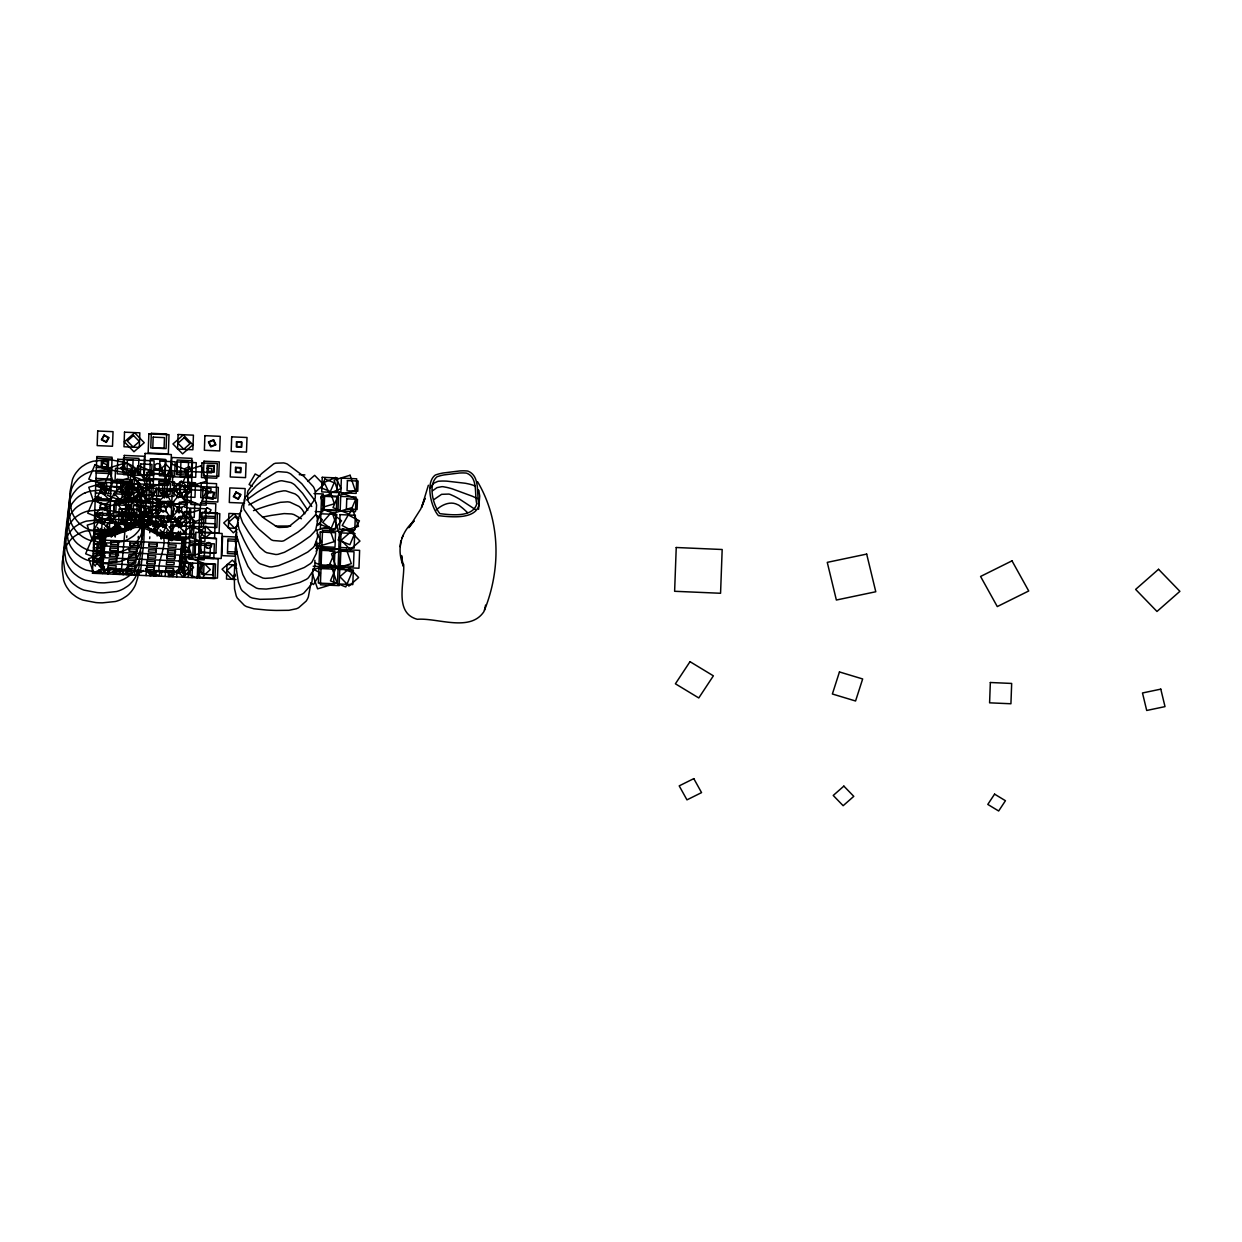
<?xml version="1.0" encoding="UTF-8"?>
<svg xmlns="http://www.w3.org/2000/svg" width="1242" height="1242" viewBox="0 0 1242 1242"><rect width="100%" height="100%" fill="white"/><g stroke="black" fill="none" stroke-linecap="round" stroke-linejoin="round"><path stroke-width="1.5" d="M312.813 570.59L312.068 581.101A17.186 16.363 6.3 0 1 311.369 583.429A31.547 30.025 6.3 0 1 310.453 585.572L303.84 593.055A36.779 35.024 6.3 0 1 301.728 594.328L294.587 596.719L282.213 598.333A256.846 244.55 6.3 0 1 272.464 599.063L259.951 599.327L252.468 598.054A36.53 34.776 6.3 0 1 250.139 597.123L242.252 590.757A36.53 34.776 6.3 0 1 240.901 588.724L238.324 581.893L236.492 570.078A256.489 244.208 6.3 0 1 235.623 560.779L235.204 548.84L236.461 541.729M117.074 533.998L117.353 523.115L134.633 523.689L134.928 512.806L123.501 512.418L118.254 504.811L126.032 499.967L131.186 507.435L123.408 512.278L123.206 523.301M125.163 529.868L127.01 525.708L127.305 514.825L138.731 515.213L140.579 516.905L140.703 521.221L146.696 527.26L152.983 521.609L146.975 515.57L140.703 521.221M138.499 524.279L138.731 515.213M139.135 525.614L139.554 509.655L119.077 508.941L118.549 528.471L126.001 528.719M150.624 501.038L150.329 511.937L138.902 511.533L139.197 500.65L148.714 500.976M162.423 496.024L162.702 485.125L151.276 484.737L150.996 495.62L160.513 495.946M166.894 497.716L167.375 479.955L146.882 479.257L146.37 498.787L150.096 498.911M113.985 493.462L119.806 499.486L126.063 493.99L120.241 487.982L113.985 493.462L110.491 500.976L105.974 503.755L105.787 508.894L112.106 519.234L119.884 514.39L125.271 516.237L125.38 512.558L114.093 512.061L105.508 519.498L103.8 523.845L111.407 532.057L119.03 532.321M100.198 532.461L100.866 540.503M132.118 568.199L123.129 574.596L121.437 569.069L110.165 568.572L107.821 573.928L108.023 568.044M124.774 529.697L125.038 521.857L119.884 514.39M182.636 573.478L190.15 573.804L190.538 563.061L181.146 562.657L215.534 563.992L215.006 578.586L92.498 573.261L96.783 456.544L112.091 457.211L109.28 533.812M97.513 542.49L97.186 551.448L180.804 555.205L181.006 549.678A38.362 0.823 -87.5 0 1 181.037 549.647A63.994 60.936 6.3 0 0 180.416 549.538M97.652 538.811L97.776 535.224L107.185 535.644M105.508 519.498L94.64 514.902L100.4 508.661L100.586 503.522L95.184 500.309L102.418 488.556L106.579 490.761L111.019 486.383L120.241 487.982M102.03 522.525L100.431 566.305L102.481 566.771M182.031 541.59L182.232 539.649L178.879 572.671L102.325 569.333L102.651 560.111A68.512 1.459 -87.5 0 1 102.807 557.782L103.288 550.61M103.412 551.029L102.962 563.511L179.516 566.849L179.935 555.779L179.453 562.347M103.862 550.687L103.598 557.689L180.168 561.027L180.369 555.562M104.25 551.867L104.39 547.955M105.042 541.745L104.887 546.045L181.456 549.383L181.596 545.409M102.325 569.333L105.694 535.799A40.318 38.393 6.3 0 0 116.018 533.175L129.836 526.298L137.148 524.621A20.043 19.096 6.3 0 1 144.382 525.94A38.952 37.089 6.3 0 1 151.462 529.371M107.821 573.928L108.023 568.448M108.256 567.842L108.504 565.514L116.174 565.84L115.91 568.168L108.256 567.842L108.38 564.427M109.544 556.199L109.793 553.87L117.447 554.196L117.198 556.525L109.544 556.199L109.669 552.783M118.332 541.962L117.835 550.703L110.181 550.377L110.321 546.542M110.817 544.555L111.081 542.226L118.735 542.552L118.487 544.881L110.817 544.555L110.926 541.59M113.115 533.967L113.379 526.67M114.512 495.667L114.652 492.018M114.093 512.061L114.497 501.318L110.491 500.976L104.312 494.704L100.152 492.515M114.699 535.566L114.838 531.731L102.015 531.172M113.55 574.177L113.752 568.712M115.025 534.06L115.568 519.466M115.832 512.17L116.298 499.408L148.838 500.821M115.351 532.694L115.49 528.844L126.746 529.34M116.515 556.354L116.655 552.55M116.81 560.018L109.156 559.692L108.892 562.021L116.546 562.347L116.903 552.768M117.198 556.525L117.322 553.125M117.835 550.703L117.943 547.722M119.294 574.425L119.496 568.96M121.173 523.363L121.7 508.77L137.024 509.437M122.104 497.825L122.647 483.231M123.129 574.596L123.331 569.115M124.805 528.999L126.342 487.05L128.407 489.084L139.694 489.581L141.65 487.718L147.922 489.193L153.744 495.201L147.503 500.681L141.681 494.673L147.922 489.193M125.131 528.502L121.452 570.171M125.613 514.343L126.141 500.045L141.153 500.697M128.407 489.084L128.019 499.843L125.799 501.644L119.806 499.486M126.948 574.767L127.15 569.286M127.398 568.665L127.647 566.336L135.3 566.678L135.052 569.007L127.398 568.665L127.538 564.862M128.966 520.041L129.494 505.463L114.186 504.795L113.643 519.373L130.876 520.134L130.674 525.599M129.634 501.815L130.162 487.221M130.301 483.573L130.829 468.979L115.522 468.312L114.994 482.905L168.586 485.234L169.114 470.64L153.806 469.973M128.035 562.843L128.299 560.515L135.952 560.856L135.689 563.185L128.035 562.843L128.159 559.49M129.323 551.2L129.572 548.871L137.241 549.212L136.977 551.541L129.323 551.2L129.432 548.017M128.873 574.844L129.075 569.364M129.96 545.378L130.224 543.049L137.878 543.391L137.614 545.719L129.96 545.378L130.1 541.822M131.078 514.654L131.605 500.076M130.705 529.946L130.845 526.204A17.9 17.046 6.3 0 1 138.561 524.667L138.623 524.512M130.783 574.922L130.984 569.457M133.453 501.97L133.996 487.392M134.12 483.743L134.664 469.15L149.971 469.818M134.617 575.093L134.819 569.628M136.48 524.031L137.35 500.324M135.052 569.007L135.161 565.933M137.707 494.704L138.235 480.406M136.341 557.363L136.589 555.034L128.935 554.693L128.687 557.021L136.341 557.363L136.434 554.677M136.977 551.541L137.101 548.064M137.614 545.719L137.722 542.04M139.694 489.581L139.29 500.324L141.107 502.311L141.681 494.673M137.194 570.761L137.055 574.611L116.888 573.726M140.346 569.628L138.436 575.263L138.638 569.783M140.237 526.018L141.65 487.718M140.579 516.905L141.386 502.482L156.43 502.979L160.979 506.146L166.366 506.394L171.738 503.647L177.482 497.017L177.637 492.639L172.281 489.053L161.336 493.152L156.958 488.385L153.744 495.201M146.09 575.589L146.292 570.125M146.54 569.504L146.789 567.175L154.443 567.501L154.194 569.83L146.54 569.504L146.634 566.787M148.776 502.637L150.375 458.872L165.683 459.54L165.155 474.133L149.847 473.466M147.177 563.682L147.441 561.353L155.095 561.679L154.831 564.008L147.177 563.682L147.317 559.94M147.814 557.86L148.077 555.531L155.731 555.857L155.483 558.186L147.814 557.86L147.922 554.848M149.102 546.216L149.366 543.887L157.02 544.213L156.756 546.542L149.102 546.216L149.242 542.676M149.77 532.756L149.909 529.045A62.721 59.725 6.3 0 1 152.285 530.582L152.75 530.908M149.925 575.76L150.127 570.28M151.928 521.05L154.132 460.86L138.825 460.192M165.636 491.32L171.738 503.647L177.109 507.233L176.938 511.611L171.21 518.225L166.645 521.919L161.227 520.771L155.887 517.572L152.269 513.722L152.673 502.979M145.516 568.789L153.744 575.931L153.946 570.451M156.958 488.385L155.359 532.15L185.974 533.486L179.702 527.245L175.541 525.04L168.71 534.681L168.586 538.267M154.194 569.83L154.319 566.476M154.831 564.008L154.955 560.654M156.119 552.364L156.368 550.035L148.714 549.709L148.466 552.038L156.119 552.364L156.228 549.321M155.669 576.009L155.871 570.544M156.756 546.542L156.896 542.707M157.206 534.06L157.672 521.298L132.785 520.212L133.329 505.618L148.636 506.286L147.969 524.528L135.456 522.649L125.163 524.528M146.975 515.57L155.887 517.572L160.792 511.285L160.979 506.146M161.413 576.257L161.615 570.792M163.276 525.195L163.618 516.067M164.286 497.84L164.751 485.063M163.991 536.839L164.13 533.035L155.002 532.632M153.744 575.931L156.088 570.575L167.375 571.056L169.067 576.598L181.798 566.678L184.375 577.251L187.589 489.721L182.232 492.841L182.077 497.219L187.045 504.314L181.689 507.435L181.534 511.813L186.517 518.892L181.969 523.301L171.21 518.225L166.18 511.518L166.366 506.394M165.233 576.428L165.434 570.947M166.707 536.296L166.909 530.831M167.235 521.718L167.437 516.237M166.956 558.698L167.22 556.369L174.874 556.695L174.61 559.024L166.956 558.698L167.096 554.863M167.608 552.876L167.856 550.548L175.51 550.874L175.262 553.202L167.608 552.876L167.701 550.004M168.508 544.71L176.162 545.052L175.898 547.38L168.244 547.039L168.679 539.789L172.001 540.674M169.067 576.598L169.269 571.118M170.464 538.298L172.281 489.053M170.977 576.676L171.179 571.196M172.452 536.544L172.98 521.966M173.197 537.227L173.337 533.439L195.258 534.386L194.497 555.283L183.537 554.801M172.886 576.754L173.088 571.289M174.967 520.227L175.091 516.579M176.038 491.04L176.24 485.575M174.61 559.024L174.749 555.158M175.262 553.202L175.37 550.237M176.721 576.925L176.923 571.46M178.196 536.808L178.398 531.328M178.522 527.679L178.724 522.214M179.065 513.086L179.469 502.156L194.777 502.824L194.233 517.402L178.926 516.734M178.879 572.671L179.05 567.967M180.276 534.945L180.416 531.374M180.447 561.663L184.918 562.673L181.301 558.838L181.425 555.252M187.713 486.072L188.256 471.479L172.948 470.811L172.405 485.405L218.344 487.407L217.816 501.985L202.493 501.318L203.036 486.74M188.21 577.421L188.737 562.828M191.485 537.227L191.889 526.484M192.029 577.592L192.572 562.999M194.031 522.882L193.504 537.46L174.361 536.637M197.773 577.841L198.316 563.247M199.776 523.13L199.248 537.724L216.465 538.469L215.937 553.063L200.63 552.395L201.157 537.802M199.124 545.114L198.736 555.857L210.007 556.354L210.41 545.611L189.405 544.601M199.683 577.918L200.226 563.34M201.561 526.856L202.089 512.263L217.412 512.93L216.869 527.524L170.93 525.521M203.579 526.794L203.983 516.051L215.254 516.548L214.866 527.291M203.517 578.089L204.045 563.495M204.713 545.269L204.185 559.847L188.877 559.179L190.74 508.118L206.063 508.785L205.52 523.379M205.396 527.027L204.852 541.621L189.545 540.953M206.855 486.895L207.398 472.317L192.075 471.649M213.081 578.508L213.624 563.915M214.555 538.376L215.099 523.798L161.507 521.469M244.674 501.333L245.14 488.572L229.832 487.904L229.289 502.498L244.612 503.15M109.249 534.495L109.42 530.163L125.038 521.857M126.063 493.99L126.342 487.05M116.406 554.569L116.484 553.311M181.472 561.275L181.316 563.449M181.736 557.829L182.465 549.383L182.745 551.727M101.006 557.223L101.766 547.52M403.65 564.287C404.908 581.629 393.543 612.834 417.281 619.292C437.417 617.647 469.74 632.318 483.666 611.98A10.06 9.579 6.3 0 0 484.458 610.21C501.085 569.007 500.557 520.429 477.549 481.694M101.145 555.205L101.689 549.352L101.968 551.727M118.316 542.18L118.145 544.508M402.889 566.01L401.523 555.531L402.998 564.955C396.524 549.135 400.995 531.809 414.114 520.926L408.866 527.71L420.743 508.987L424.997 498.368L421.675 507.233L428.366 485.249M138.623 570.994L138.312 574.037A54.384 51.776 6.3 0 1 137.52 578.399L135.626 584.377A30.538 29.078 6.3 0 1 134.183 587.326A32.82 31.252 6.3 0 1 131.124 591.751L128.904 594.142A27.541 26.222 6.3 0 1 126.405 596.238L122.71 598.597A34.434 32.789 6.3 0 1 119.713 600.041A30.677 29.203 6.3 0 1 115.335 601.516L102.372 602.851A79.193 75.389 6.3 0 1 95.805 602.572L82.981 600.103A30.631 29.171 6.3 0 1 78.743 598.256A34.419 32.773 6.3 0 1 75.855 596.564L72.331 593.893A27.603 26.284 6.3 0 1 69.288 590.742L66.789 587.187A34.419 32.773 6.3 0 1 65.236 584.314A30.631 29.171 6.3 0 1 63.637 580.138L62.131 569.317A78.494 74.737 6.3 0 1 62.333 561.508L64.77 549.306A30.631 29.171 6.3 0 1 66.664 545.285A34.419 32.773 6.3 0 1 68.419 542.552L71.182 539.23A27.603 26.284 6.3 0 1 74.442 536.358L78.153 533.998A34.419 32.773 6.3 0 1 81.149 532.554A30.631 29.171 6.3 0 1 85.512 531.079L98.475 529.744A79.193 75.389 6.3 0 1 105.042 530.039L117.866 532.492A30.677 29.203 6.3 0 1 118.999 532.911M139.725 561.011L139.415 564.054A54.384 51.776 6.3 0 1 138.623 568.417L136.729 574.394A30.538 29.078 6.3 0 1 135.285 577.344A32.82 31.252 6.3 0 1 132.226 581.768L130.006 584.159A27.541 26.222 6.3 0 1 127.507 586.255L123.812 588.615A34.434 32.789 6.3 0 1 120.816 590.059A30.677 29.203 6.3 0 1 116.438 591.534L103.474 592.869A79.193 75.389 6.3 0 1 96.907 592.589L84.083 590.121A30.631 29.171 6.3 0 1 79.845 588.273A34.419 32.773 6.3 0 1 76.957 586.581L73.433 583.911A27.603 26.284 6.3 0 1 70.39 580.759L67.875 577.204A34.419 32.773 6.3 0 1 66.338 574.332A30.631 29.171 6.3 0 1 64.739 570.156L63.233 559.335A78.494 74.737 6.3 0 1 63.435 551.526L65.873 539.323A30.631 29.171 6.3 0 1 67.767 535.302A34.419 32.773 6.3 0 1 69.521 532.57L72.284 529.247A27.603 26.284 6.3 0 1 75.545 526.375L79.255 524.015A34.419 32.773 6.3 0 1 82.251 522.572A30.631 29.171 6.3 0 1 86.614 521.097L99.577 519.761A79.193 75.389 6.3 0 1 106.144 520.056L118.968 522.509A30.677 29.203 6.3 0 1 123.222 524.357A34.434 32.789 6.3 0 1 126.094 526.049L128.78 528.005M140.827 551.029L140.517 554.072A54.384 51.776 6.3 0 1 139.725 558.434L137.831 564.427A30.538 29.078 6.3 0 1 136.387 567.361A32.82 31.252 6.3 0 1 133.329 571.786L131.109 574.177A27.541 26.222 6.3 0 1 128.609 576.272L124.914 578.632A34.434 32.789 6.3 0 1 121.918 580.076A30.677 29.203 6.3 0 1 117.54 581.551L104.576 582.886A79.193 75.389 6.3 0 1 98.009 582.607L85.186 580.154A30.631 29.171 6.3 0 1 80.947 578.291A34.419 32.773 6.3 0 1 78.06 576.598L74.536 573.928A27.603 26.284 6.3 0 1 71.493 570.792L68.978 567.221A34.419 32.773 6.3 0 1 67.441 564.349A30.631 29.171 6.3 0 1 65.842 560.173L64.336 549.352A78.494 74.737 6.3 0 1 64.537 541.543L66.975 529.356A30.631 29.171 6.3 0 1 68.869 525.319A34.419 32.773 6.3 0 1 70.623 522.587L73.387 519.265A27.603 26.284 6.3 0 1 76.647 516.393L80.357 514.033A34.419 32.773 6.3 0 1 83.354 512.604A30.631 29.171 6.3 0 1 87.716 511.114L100.68 509.779A79.193 75.389 6.3 0 1 107.247 510.074L120.07 512.527A30.677 29.203 6.3 0 1 124.324 514.374A34.434 32.789 6.3 0 1 127.196 516.067L130.721 518.737A27.541 26.222 6.3 0 1 133.049 521.066L135.099 523.627A32.82 31.252 6.3 0 1 136.278 525.444M149.708 530.971L149.785 530.179M400.188 546.759L400.809 540.736M103.474 548.281L103.691 546.589M149.754 530.474L150.018 528.533L161.398 534.992M157.191 536.001L157.175 533.936M138.467 525.63L138.576 524.745M144.15 527.151L144.32 525.847L143.808 541.885L140.594 570.994M115.056 535.799L115.475 533.004L135.052 525.677A19.189 18.273 6.3 0 1 138.747 525.552L143.761 526.437A35.521 33.813 6.3 0 1 150.111 528.952M111.19 537.149L112.789 535.488A36.717 34.962 6.3 0 0 115.941 534.169L118.627 532.787M104.607 546.014L104.871 543.406M105.104 541.279L105.694 535.799M235.312 558.916L234.629 567.439A258.057 245.714 6.3 0 0 234.288 576.816L234.552 588.817L236.228 595.943A36.748 34.993 6.3 0 0 237.331 598.116L244.379 605.397A36.763 34.993 6.3 0 0 246.568 606.624L253.896 608.782L266.425 610.008A258.429 246.056 6.3 0 0 276.283 610.443L288.858 610.303L296.31 608.782A37.012 35.226 6.3 0 0 298.592 607.773L306.184 601.097A31.733 30.212 6.3 0 0 307.379 599.063A17.295 16.456 6.3 0 0 308.373 596.828L310.748 584.268M182.683 548.281L182.822 549.895A36.934 0.792 -87.5 0 0 183.133 548.778L183.661 543.996M102.574 546.961L102.527 547.427A74.318 1.584 -87.5 0 1 102.356 548.84A37.043 0.792 -87.5 0 1 102.03 550.004L101.813 547.536M102.449 549.243L102.884 543.996M102.667 547.163L103.831 536.684M183.257 549.026L183.257 549.026A47.444 1.009 -87.5 0 1 182.729 552.24M183.443 547.163L184.173 540.612M103.319 540.099L103.893 534.852A41.126 39.154 6.3 0 0 115.506 533.097M172.778 538.065L172.56 540.053L172.809 537.848M103.49 538.562L100.431 566.305L104.25 566.461M110.181 550.377L110.445 548.048L118.099 548.374M115.196 537.103L115.382 535.364M126.668 537.6L126.87 535.861M138.157 538.096L138.343 536.358M149.645 538.609L149.832 536.855M161.118 539.106L161.32 537.351M159.737 571.832C155.405 565.172 169.952 539.991 161.305 535.364A43.734 41.638 6.3 0 1 158.433 533.75L151.477 529.34M180.866 569.364L184.22 539.012M184.018 540.767L184.282 538.36A59.212 56.371 6.3 0 1 172.809 537.833A44.495 42.368 6.3 0 1 161.351 535.131M124.914 529.635L125.1 528.533M478.589 509.344L479.723 496.055L478.915 491.04M126.87 528.549L127.15 527.943M182.388 548.296L181.254 565.265A37.679 0.807 -87.5 0 1 180.835 570.683M108.178 572.422L108.613 568.789M139.383 525.195L140.222 518.411M100.4 530.443L100.711 528.455M485.606 605.087L484.458 610.21M103.645 571.677L104.375 568.106M143.296 526.298L144.755 519.14M152.983 521.609L155.359 532.15L160.094 525.909L161.227 520.771M170.697 538.469L170.666 532.818L165.496 527.058L166.645 521.919M236.042 554.087L236.601 551.79M236.694 532.213L236.43 532.973A36.111 34.388 6.3 0 0 235.778 535.255L235.468 542.397L237.408 554.056A253.585 241.445 6.3 0 0 239.473 563.107L242.78 574.503L246.18 580.914A36.111 34.388 6.3 0 0 247.779 582.746L256.333 588.056A36.111 34.388 6.3 0 0 258.724 588.708L266.223 589.081L278.441 587.357A253.942 241.786 6.3 0 0 287.896 585.494L299.819 582.451L306.51 579.284A36.36 34.621 6.3 0 0 308.404 577.794L313.916 569.659A31.19 29.699 6.3 0 0 314.536 567.439A16.984 16.177 6.3 0 0 314.925 565.079L314.863 560.266M105.958 489.86L104.809 492.763L100.245 491.087L101.937 486.74L106.517 488.417M100.198 506.053L101.347 503.165L105.912 504.826L104.219 509.173L99.639 507.497M106.641 489.922L105.244 493.478L99.624 491.428M107.976 535.892L103.319 531.079L94.113 529.496L100.928 517.821M430.4 487.873L430.819 486.926M108.038 493.602L113.659 480.375L129.354 486.569L123.02 501.457L107.324 495.263M103.412 513.722L101.347 518.566L87.732 513.179L93.228 500.262L106.843 505.649M104.778 510.493L106.16 507.264M121.654 569.038L119.434 574.27L112.913 571.693M152.595 496.769L156.15 488.417L166.723 492.593L164.581 497.607M153.558 525.133L155.048 521.656L166.04 526.003L161.6 536.435M174.361 508.537L170.449 517.743L180.137 521.562L182.745 515.43M184.546 496.645L190.476 482.719L206.995 489.239L200.319 504.92L183.8 498.384M160.792 570.901L158.867 575.434L150.903 572.283M181.922 569.954L187.495 556.882L202.989 563.014L196.733 577.716L181.239 571.584M317.083 521.128L322.268 508.956L336.939 514.747L331.024 528.673L317.983 523.519M316.244 551.308L318.433 546.169L334.657 552.581L328.105 567.982L315.484 562.999M403.277 535.147L401.927 538.019M104.421 566.771L101.922 568.96L93.041 558.667L97.186 555.174L97.575 544.431L93.569 544.074L97.078 536.575L103.319 531.079M237.952 522.168L236.492 526.748A35.35 33.658 6.3 0 0 236.135 529.03L236.741 536.016L240.125 547.148A248.276 236.384 6.3 0 0 243.277 555.702L247.95 566.399L252.064 572.236A35.35 33.658 6.3 0 0 253.849 573.835L262.823 578.027A35.366 33.674 6.3 0 0 265.229 578.368L272.541 577.872L284.185 574.767A248.633 236.725 6.3 0 0 293.128 571.863L304.29 567.516L310.376 563.651A35.599 33.891 6.3 0 0 312.037 561.974L316.337 553.435A30.538 29.063 6.3 0 0 316.663 551.2A16.627 15.835 6.3 0 0 316.726 548.855L316.073 544.182M104.312 494.704L106.579 490.761M117.664 555.779L118.611 555.593M175.541 525.04L177.792 521.097M179.702 527.245L181.969 523.301M114.543 533.827L119.76 527.602M240.327 512.589L237.719 520.615A34.171 32.54 6.3 0 0 237.688 522.851L239.147 529.496L243.774 539.789A239.985 228.497 6.3 0 0 247.872 547.644L253.694 557.394L258.383 562.533A34.171 32.54 6.3 0 0 260.292 563.852L269.405 566.849A34.186 32.54 6.3 0 0 271.765 566.911L278.705 565.591L289.464 561.275A240.327 228.823 6.3 0 0 297.661 557.456L307.814 552.007L313.155 547.598A34.419 32.758 6.3 0 0 314.521 545.797L317.579 537.103A29.513 28.1 6.3 0 0 317.61 534.929A16.068 15.308 6.3 0 0 317.362 532.663L316.927 530.753M115.646 533.594L119.806 527.26M431.238 486.243L433.862 483.216L437.541 481.492A6.086 5.791 6.3 0 1 438.737 481.213L442.059 481.042A84.72 80.668 6.3 0 1 446.732 481.135L465.3 483.262A84.72 80.668 6.3 0 1 469.88 484.24L473.078 485.172A6.086 5.791 6.3 0 1 474.165 485.715L475.174 486.367M243.867 502.731L243.028 503.926A32.571 31.019 6.3 0 0 241.957 505.789L240.156 514.343A32.571 31.003 6.3 0 0 240.405 516.455L242.609 522.587L248.26 531.809A228.699 217.754 6.3 0 0 253.104 538.78L259.826 547.349L264.872 551.681A32.571 31.003 6.3 0 0 266.844 552.721L275.833 554.522A32.571 31.019 6.3 0 0 278.053 554.32L284.449 552.286L294.075 546.992A229.025 218.064 6.3 0 0 301.34 542.443L310.252 536.14L314.738 531.359A32.789 31.221 6.3 0 0 315.825 529.511L317.61 520.926A28.131 26.781 6.3 0 0 317.378 518.861A15.323 14.594 6.3 0 0 316.865 516.75L316.213 514.995M317.657 525.475L322.408 519.761L316.368 515.182M434.172 499.408L441.593 494.332L448.735 494.068A7.856 7.483 6.3 0 1 450.272 494.456L454.168 496.21A109.327 104.095 6.3 0 1 459.447 499.067L475.391 509.546M101.176 540.86L100.85 540.037L100.618 540.891M183.459 573.245L188.38 568.619L182.232 562.704M159.597 506.177L164.612 501.644L170.62 507.699M184.779 496.847L191.284 490.978L181.332 480.949L170.915 490.326L178.382 497.856M432.806 490.606L436.998 487.625L441.655 486.709A7.064 6.722 6.3 0 1 443.083 486.709L446.887 487.423A98.196 93.507 6.3 0 1 452.135 488.805L472.395 496.257A98.196 93.507 6.3 0 1 477.27 498.601M99.888 512.744L94.749 517.277L100.742 523.472M102.682 512.046L97.683 516.439L103.505 522.447L109.746 516.967L106.253 513.35M105.632 526.065L114.652 518.147L105.042 508.226M113.519 534.386L120.676 528.098M103.35 554.553L93.041 563.604L95.448 566.088M96.1 562.952L101.099 558.558M95.913 564.706L100.912 560.313M107.806 568.991L102.651 573.525L99.049 569.799M171.939 538.671L176.938 534.293L185.974 533.486M238.293 524.854L234.552 528.145L228.73 522.137L234.971 516.641L238.464 520.258M237.222 529.418L233.356 532.818L223.746 522.898L234.055 513.831L238.852 518.799M307.705 481.43L314.645 475.329L323.696 484.675L315.375 491.987L315.266 497.669A28.675 27.308 6.3 0 1 314.785 499.47L305.951 511.642A200.288 190.694 6.3 0 1 300.843 516.998L288.967 526.53A28.488 27.122 6.3 0 1 287.135 527.151L279.124 527.477A28.473 27.122 6.3 0 1 277.23 526.996L264.36 518.457A199.993 190.43 6.3 0 1 258.693 513.52L248.571 502.094A28.473 27.122 6.3 0 1 247.888 500.34L247.469 492.717A28.488 27.122 6.3 0 1 247.95 490.9L256.784 478.729A200.288 190.694 6.3 0 1 261.891 473.373L273.768 463.84A28.675 27.308 6.3 0 1 275.6 463.219L283.626 462.909A24.592 23.412 6.3 0 1 285.474 463.375A13.398 12.762 6.3 0 1 287.321 464.073L303.98 476.509L313.263 486.616A13.398 12.762 6.3 0 1 314.164 488.292A24.592 23.412 6.3 0 1 314.847 490.016L315.375 491.879M235.281 574.223L232.782 576.412L226.96 570.404L233.201 564.908L236.694 568.525M235.53 575.745L231.664 579.145L222.054 569.209L232.363 560.158L235.964 563.884M162.686 527.571L166.645 524.248M174.796 520.755L180.307 516.144M183.055 513.846L185.803 511.533L195.584 522.137L184.577 531.343M181.643 516.268L177.684 519.575L182.372 524.652M183.537 525.925L190.135 520.414L184.282 514.064M246.521 499.983L256.442 492.841A229.025 218.064 6.3 0 1 263.708 488.292L273.318 483.014L279.714 480.964A32.789 31.221 6.3 0 1 281.934 480.763L290.954 482.579A28.131 26.781 6.3 0 1 292.864 483.604A15.323 14.594 6.3 0 1 294.711 484.877L302.66 493.385L311.758 506.472M167.608 495.449L163.307 497.281L156.43 502.979L147.503 500.681M143.404 570.451L140.781 572.593L138.499 570.078M154.893 570.947L152.269 573.09L149.987 570.575M156.352 571.211L150.919 575.667L146.183 570.435M436.19 510.012C441.779 504.826 450.256 500.743 457.661 504.671A8.446 8.042 6.3 0 1 459.167 505.447L462.754 508.257A117.493 111.873 6.3 0 1 467.458 512.573M125.271 516.237L127.305 514.825M145.671 515.352L142.752 517.324L149.04 525.739M148.59 513.381L155.871 508.459L159.023 512.667M139.585 525.614L144.196 522.494L147.519 526.934M153.915 524.636L161.615 519.451L156.088 512.061L148.388 517.246L152.813 523.161M152.192 529.93L165.31 521.066L161.118 515.461M248.819 504.935L257.637 500.293A240.327 228.823 6.3 0 1 265.835 496.474L276.578 492.158L283.533 490.838A34.419 32.758 6.3 0 1 285.877 490.9L295.037 493.912A29.513 28.1 6.3 0 1 296.885 495.216A16.068 15.308 6.3 0 1 298.639 496.769L307.814 510.291M98.91 548.312L105.632 544.896M119.977 528.3L100.121 538.159L104.763 546.527M124.945 525.832L131.559 522.54L133.406 525.894M315.359 544.943L321.585 542.086L317.207 533.579M92.498 573.261L101.922 568.96M253.508 510.617L259.687 508.351A248.633 236.725 6.3 0 1 268.629 505.432L280.273 502.342L287.585 501.83A35.599 33.891 6.3 0 1 289.991 502.187L298.996 506.394A30.538 29.063 6.3 0 1 300.719 507.947A16.627 15.835 6.3 0 1 302.318 509.763L304.864 513.815M96.876 543.825L104.157 541.636M101.27 497.39L93.057 499.858L88.772 487.268L101.937 483.324L105.601 494.114M106.579 506.969L125.504 501.302L131.652 519.389L114.45 524.543M184.018 501.784L169.781 506.037L168.043 500.93M138.902 525.382L142.535 524.295M152.673 526.329L169.735 521.221L167.903 515.834M102.232 570.746L93.662 573.307L88.648 558.558L104.08 553.932L105.197 557.208M134.043 571.77L138.902 570.311M316.601 530.256L328.913 526.561L334.067 541.714L318.216 546.464L316.508 541.419M167.701 576.49L174.936 574.332M178.553 573.245L183.971 571.615L180.447 561.244M313.015 569.674L330.714 564.38L337.032 582.995L317.579 588.832L312.394 573.602M89.921 491.149L102.884 489.814A79.193 75.389 6.3 0 1 109.451 490.109L122.275 492.562A30.677 29.203 6.3 0 1 126.529 494.409A34.434 32.789 6.3 0 1 129.401 496.117L132.925 498.787A27.541 26.222 6.3 0 1 135.254 501.1L137.303 503.662M99.934 530.722L120.583 526.391M124.34 525.599L139.352 522.447L140.268 526.22M98.102 538.826L103.319 538.128M275.398 526.065L290.706 526.003M183.102 548.079L185.446 548.079L183.273 541.76M95.339 534.464L104.918 534.495M153.806 499.036L159.395 499.222M127.01 525.708L134.633 525.971M150.515 459.028L165.528 459.68L165 473.978L150.003 473.326M96.721 458.36L112.028 459.028M138.669 460.285L127.383 459.788L126.994 470.547L138.266 471.028M207.166 468.281L211.745 468.482L211.59 472.86L206.995 472.659L207.212 465.253L214.323 465.564L214.074 472.348L206.964 472.038M299.244 474.661L304.88 474.91M96.379 467.489L111.687 468.156M96.255 471.137L111.563 471.789M138.359 472.969L123.051 472.302L123.579 457.708L138.887 458.376L138.297 474.786L153.604 475.453M191.951 475.298L176.643 474.63L177.171 460.037L192.479 460.704L190.88 504.469L206.188 505.137L206.731 490.543L191.408 489.876M96.177 472.954L111.501 473.621M95.976 478.418L111.299 479.086M153.403 480.918L138.095 480.25L137.427 498.492L124.029 497.918M159.224 483.107L170.511 483.588L170.107 494.347L160.715 493.928M95.851 482.067L111.159 482.734M313.978 493.571L323.355 493.974L322.687 511.859L315.189 511.518M187.589 489.721L95.712 485.715L102.418 488.556M177.637 492.639L182.232 492.841M95.448 493.012L110.755 493.679M137.552 494.844L152.859 495.511M177.482 497.017L182.077 497.219M95.308 496.66L99.143 496.831M148.9 498.989L160.389 499.501M185.275 500.573L191.02 500.821M95.246 498.492L110.554 499.16M95.184 500.309L187.045 504.314M114.497 501.318L125.768 501.815M100.586 503.522L105.974 503.755M177.109 507.233L181.689 507.435M100.788 504.205L110.352 504.625M152.471 506.457L167.779 507.124M177.342 507.543L181.177 507.699M100.649 507.854L110.228 508.273M148.497 509.934L163.82 510.602M175.293 511.099L181.037 511.347M184.872 511.518L190.616 511.766M240.374 513.94L228.885 513.427L228.357 528.021L236.011 528.362M176.938 511.611L181.534 511.813M100.4 508.661L105.787 508.894M160.792 511.285L166.18 511.518M140.998 513.241L152.269 513.722M94.703 513.07L110.026 513.738M115.77 513.986L152.129 515.57M94.64 514.902L186.517 518.892M100.245 518.799L109.824 519.218M94.376 522.199L167.111 525.366M94.113 529.496L122.818 530.738M98.351 531.017L94.687 530.846L93.973 550.066L103.148 550.47M237.238 537.056L222.566 536.42L221.868 555.624L234.691 556.183M157.424 534.184L168.71 534.681M93.973 533.144L107.371 533.718M162.873 536.14L170.542 536.466M237.532 539.385L227.954 538.966L227.426 553.559L236.989 553.979M201.313 537.957L216.31 538.609M177.389 538.314L189.467 538.842M228.031 540.891L237.439 541.31M93.833 536.792L103.412 537.196M99.515 538.857L103.35 539.028M183.738 542.521L193.302 542.94L192.774 557.534L183.195 557.115M315.716 548.452L321.336 548.685L320.684 566.569L313.186 566.243M105.539 540.223L182.093 543.546M99.453 540.689L103.272 540.844M93.569 544.074L106.967 544.834M97.388 545.983L103.024 546.216M227.643 551.65L237.051 552.053M183.863 550.113L189.048 550.346M200.785 552.255L215.782 552.907M93.445 547.722L103.008 548.141M183.397 551.634L189.141 551.898M183.242 556.975L192.619 557.379M93.243 553.202L104.716 553.699M93.166 555.019L104.701 555.5M181.223 558.853L185.042 559.024M93.041 558.667L100.695 559.009M236.585 564.908L227.022 564.505L226.479 579.082L236.058 579.502M115.708 570.575L126.994 571.056M95.65 529.837L105.151 531.048M184.608 507.093L190.026 508.242L188.877 513.396L183.459 512.247M160.094 525.909L165.496 527.058M116.143 530.893L119.713 531.964M103.645 542.863L97.078 536.575M105.135 543.391L106.269 543.794M101.704 486.088L107.324 488.153M99.22 522.168L103.8 523.845M153.651 499.144L162.454 502.622M177.59 509.81L182.434 511.735M121.483 524.435L116.701 522.54L112.199 533.113L115.382 534.37M124.666 525.692L127.848 526.95M103.676 539.851L93.305 535.752L85.636 553.792L101.176 559.94M106.393 569.115L109.653 570.404M110.212 531.824L115.413 534.215M160.622 536.497L150.779 531.126A36.391 34.652 6.3 0 0 143.699 528.223L139.383 527.431A19.065 18.149 6.3 0 0 134.99 527.508L116.158 534.572A40.536 38.595 6.3 0 1 103.831 536.606M259.951 476.493L255.169 473.963L249.083 484.535L252.281 486.227M312.906 568.898L320.452 573.074L313.558 584.516L310.547 582.855M121.374 528.207L124.495 530.101M157.392 534.138L155.995 533.175M153.216 531.219L154.598 532.197M113.053 527.555L119.03 532.166M301.402 518.768L294.012 514.607A36.36 34.621 6.3 0 0 291.622 513.955L284.123 513.583L271.905 515.306A253.942 241.786 6.3 0 0 262.435 517.169M183.397 557.658L193.581 567.47L183.397 577.08L178.305 572.174M155.871 532.663L156.647 533.423M158.339 507.295L163.137 512.139M176.938 534.293L181.596 539.106M173.228 569.768L175.557 572.174M124.976 524.326L127.647 527.074M107.014 525.49L109.343 527.897L103.102 533.392L97.28 527.384M176.022 522.075L180.913 527.369M168.99 526.794L172.514 530.598L165.916 536.125L160.063 529.775M127.212 567.827L129.494 570.357M116.717 524.062L122.803 531.157M112.106 519.234L117.26 526.686M120.971 521.376L122.803 524.59M315.033 500.604L301.93 483.883L290.845 474.04A14.407 13.709 6.3 0 0 288.982 473.062A26.439 25.182 6.3 0 0 287.073 472.317L278.441 471.618A30.833 29.358 6.3 0 0 276.407 472.069L262.373 480.701A215.316 205.008 6.3 0 0 256.163 485.746L245.031 497.592A30.631 29.156 6.3 0 0 244.27 499.455L243.649 507.636A30.615 29.156 6.3 0 0 244.131 509.608L253.337 523.053A215.006 204.713 6.3 0 0 258.709 529.03L271.253 539.773A30.615 29.156 6.3 0 0 273.209 540.534L281.81 541.217A30.631 29.156 6.3 0 0 283.859 540.767L297.878 532.135A215.316 205.008 6.3 0 0 304.088 527.089L315.22 515.228A30.833 29.358 6.3 0 0 315.98 513.381L316.601 505.168A26.439 25.182 6.3 0 0 316.136 503.258M103.117 546.185L101.425 542.459M161.336 493.152L163.307 497.281M478.372 489.829L478.744 490.652M138.654 524.512L138.747 525.552M125.628 519.482L128.035 526.453M182.279 496.66L179.391 488.153L165.155 492.422L166.878 497.53M181.937 526.825L180.773 523.394L170.03 526.624L173.523 536.886L184.266 533.672L183.102 530.256M166.692 512.247L163.633 503.274L144.879 508.894L150.36 525.04M107.2 508.77L112.122 523.255M103.164 524.233L101.968 520.708L87.204 525.133L92.001 539.245L106.765 534.821L104.359 527.772M116.313 552.581L117.152 556.074M100.4 532.601L103.583 545.781M137.086 569.488L138.436 575.263M130.503 518.442L131.699 525.661M135.394 518.085L135.487 525.397M315.406 501.349A14.407 13.709 6.3 0 1 315.934 502.653M241.212 511.331A34.186 32.54 6.3 0 1 241.678 510.726M140.02 508.351A30.538 29.078 6.3 0 1 141.246 511.409L142.69 517.526A54.384 51.776 6.3 0 1 143.172 521.951L142.721 534.107A54.384 51.776 6.3 0 1 141.914 538.469L140.036 544.462A30.538 29.078 6.3 0 1 138.592 547.396A32.82 31.252 6.3 0 1 135.533 551.836L133.313 554.211A27.541 26.222 6.3 0 1 130.814 556.323L127.119 558.667A34.434 32.789 6.3 0 1 124.122 560.111A30.677 29.203 6.3 0 1 119.744 561.586L106.781 562.921A79.193 75.389 6.3 0 1 100.214 562.642L87.39 560.189A30.631 29.171 6.3 0 1 83.152 558.326A34.419 32.773 6.3 0 1 80.264 556.633L76.74 553.963A27.603 26.284 6.3 0 1 73.697 550.827L71.182 547.272A34.419 32.773 6.3 0 1 69.645 544.4A30.631 29.171 6.3 0 1 68.046 540.208L66.54 529.387A78.494 74.737 6.3 0 1 66.742 521.578L69.179 509.391A30.631 29.171 6.3 0 1 71.073 505.354A34.419 32.773 6.3 0 1 72.828 502.622L75.591 499.3A27.603 26.284 6.3 0 1 78.851 496.427L82.562 494.068A34.419 32.773 6.3 0 1 85.558 492.639M137.303 503.662A32.82 31.252 6.3 0 1 140.02 508.351M85.325 492.841A30.631 29.171 6.3 0 1 89.688 491.366M100.354 565.296A51.559 49.09 6.3 0 1 103.35 564.924M100.447 565.7A72.921 1.552 -87.5 0 1 101.006 557.27M184.173 539.82A51.822 49.338 6.3 0 1 160.544 536.668M102.465 549.073A47.413 1.009 -87.5 0 1 101.953 552.24M182.232 539.571A41.328 39.356 6.3 0 1 163.199 536.249A57.427 1.226 -87.5 0 0 162.935 538.283M104.142 549.632A36.546 0.776 -87.5 0 1 104.08 549.833M102.589 559.878A34.714 33.053 6.3 0 1 103.785 559.63M103.459 563.464A47.118 44.852 6.3 0 0 100.524 563.977A72.921 1.552 -87.5 0 1 101.068 555.453M181.316 563.526A37.679 0.807 -87.5 0 1 180.928 568.572M183.288 547.412A74.66 1.599 -87.5 0 1 183.133 548.84M160.948 538.283A48.267 1.025 -87.5 0 1 161.413 534.697M183.133 547.893A3.058 2.919 6.3 0 1 187.573 547.877A3.058 2.919 6.3 0 1 187.418 552.1A3.058 2.919 6.3 0 1 182.993 551.712M141.836 525.956A4.549 4.331 6.3 0 1 145.252 519.746A4.549 4.331 6.3 0 1 150.391 524.869M116.111 555.531A2.173 2.065 6.3 0 1 118.611 554.025M142.007 538.019L141.619 544.089A54.384 51.776 6.3 0 1 140.812 548.452L138.933 554.444A30.538 29.078 6.3 0 1 137.489 557.379A32.82 31.252 6.3 0 1 134.431 561.803L132.211 564.194A27.541 26.222 6.3 0 1 129.711 566.305L126.016 568.65A34.434 32.789 6.3 0 1 123.02 570.094A30.677 29.203 6.3 0 1 118.642 571.568L105.679 572.904A79.193 75.389 6.3 0 1 99.112 572.624L86.288 570.171A30.631 29.171 6.3 0 1 82.05 568.308A34.419 32.773 6.3 0 1 79.162 566.616L75.638 563.946A27.603 26.284 6.3 0 1 72.595 560.81L70.08 557.254A34.419 32.773 6.3 0 1 68.543 554.367A30.631 29.171 6.3 0 1 66.944 550.19L65.438 539.37A78.494 74.737 6.3 0 1 65.64 531.56L68.077 519.373A30.631 29.171 6.3 0 1 69.971 515.337A34.419 32.773 6.3 0 1 71.726 512.604L74.489 509.282A27.603 26.284 6.3 0 1 77.749 506.41L81.46 504.05A34.419 32.773 6.3 0 1 84.456 502.622A30.631 29.171 6.3 0 1 88.819 501.131L101.782 499.796A79.193 75.389 6.3 0 1 108.349 500.091L121.173 502.544A30.677 29.203 6.3 0 1 125.426 504.392A34.434 32.789 6.3 0 1 128.299 506.099L131.823 508.754A27.541 26.222 6.3 0 1 134.152 511.083L136.201 513.645A32.82 31.252 6.3 0 1 138.918 518.333A30.538 29.078 6.3 0 1 140.144 521.392L141.588 527.508A54.384 51.776 6.3 0 1 142.069 531.933L142.007 538.019M144.212 518.054L143.824 524.124A54.384 51.776 6.3 0 1 143.016 528.502L141.138 534.479A30.538 29.078 6.3 0 1 139.694 537.413A32.82 31.252 6.3 0 1 136.636 541.854L134.415 544.229A27.541 26.222 6.3 0 1 131.916 546.34L128.221 548.685A34.434 32.789 6.3 0 1 125.225 550.128A30.677 29.203 6.3 0 1 120.847 551.603L107.883 552.938A79.193 75.389 6.3 0 1 101.316 552.659L88.492 550.206A30.631 29.171 6.3 0 1 84.254 548.343A34.419 32.773 6.3 0 1 81.367 546.651L77.842 543.98A27.603 26.284 6.3 0 1 74.799 540.844L72.284 537.289A34.419 32.773 6.3 0 1 70.747 534.417A30.631 29.171 6.3 0 1 69.148 530.225L67.642 519.404A78.494 74.737 6.3 0 1 67.844 511.595L70.282 499.408A30.631 29.171 6.3 0 1 72.176 495.372A34.419 32.773 6.3 0 1 73.93 492.639L76.694 489.317A27.603 26.284 6.3 0 1 79.954 486.445L83.664 484.085A34.419 32.773 6.3 0 1 86.661 482.657A30.631 29.171 6.3 0 1 91.023 481.166L103.986 479.831A79.193 75.389 6.3 0 1 110.554 480.126L123.377 482.579A30.677 29.203 6.3 0 1 127.631 484.442A34.434 32.789 6.3 0 1 130.503 486.134L134.027 488.805A27.541 26.222 6.3 0 1 136.356 491.118L138.405 493.679A32.82 31.252 6.3 0 1 141.122 498.368A30.538 29.078 6.3 0 1 142.349 501.426L143.793 507.543A54.384 51.776 6.3 0 1 144.274 511.968L144.212 518.054M145.314 508.071L144.926 514.141A54.384 51.776 6.3 0 1 144.119 518.519L142.24 524.497A30.538 29.078 6.3 0 1 140.796 527.431A32.82 31.252 6.3 0 1 137.738 531.871L135.518 534.246A27.541 26.222 6.3 0 1 133.018 536.358L129.323 538.702A34.434 32.789 6.3 0 1 126.327 540.146A30.677 29.203 6.3 0 1 121.949 541.621L108.986 542.956A79.193 75.389 6.3 0 1 102.418 542.676L89.595 540.223A30.631 29.171 6.3 0 1 85.356 538.36A34.419 32.773 6.3 0 1 82.469 536.668L78.945 533.998A27.603 26.284 6.3 0 1 75.902 530.862L73.387 527.307A34.419 32.773 6.3 0 1 71.85 524.435A30.631 29.171 6.3 0 1 70.251 520.243L68.745 509.422A78.494 74.737 6.3 0 1 68.947 501.613L71.384 489.426A30.631 29.171 6.3 0 1 73.278 485.389A34.419 32.773 6.3 0 1 75.032 482.657L77.796 479.334A27.603 26.284 6.3 0 1 81.056 476.462L84.767 474.118A34.419 32.773 6.3 0 1 87.763 472.674A30.631 29.171 6.3 0 1 92.125 471.184L105.089 469.864A79.193 75.389 6.3 0 1 111.656 470.144L124.479 472.597A30.677 29.203 6.3 0 1 128.733 474.46A34.434 32.789 6.3 0 1 131.605 476.152L135.13 478.822A27.541 26.222 6.3 0 1 137.458 481.135L139.508 483.697A32.82 31.252 6.3 0 1 142.225 488.385A30.538 29.078 6.3 0 1 143.451 491.444L144.895 497.561A54.384 51.776 6.3 0 1 145.376 501.985L145.314 508.071M146.416 498.089L146.028 504.159A54.384 51.776 6.3 0 1 145.221 508.537L143.342 514.514A30.538 29.078 6.3 0 1 141.899 517.448A32.82 31.252 6.3 0 1 138.84 521.888L136.62 524.264A27.541 26.222 6.3 0 1 134.12 526.375L130.426 528.735A34.434 32.789 6.3 0 1 127.429 530.163A30.677 29.203 6.3 0 1 123.051 531.654L110.088 532.989A79.193 75.389 6.3 0 1 103.521 532.694L90.697 530.241A30.631 29.171 6.3 0 1 86.459 528.378A34.419 32.773 6.3 0 1 83.571 526.686L80.047 524.015A27.603 26.284 6.3 0 1 77.004 520.879L74.489 517.324A34.419 32.773 6.3 0 1 72.952 514.452A30.631 29.171 6.3 0 1 71.353 510.26L69.847 499.439A78.494 74.737 6.3 0 1 70.049 491.63L72.486 479.443A30.631 29.171 6.3 0 1 74.38 475.407A34.419 32.773 6.3 0 1 76.135 472.674L78.898 469.352A27.603 26.284 6.3 0 1 82.158 466.48L85.869 464.135A34.419 32.773 6.3 0 1 88.865 462.692A30.631 29.171 6.3 0 1 93.228 461.217L106.191 459.882A79.193 75.389 6.3 0 1 112.758 460.161L125.582 462.614A30.677 29.203 6.3 0 1 129.836 464.477A34.434 32.789 6.3 0 1 132.708 466.169L136.232 468.839A27.541 26.222 6.3 0 1 138.561 471.153L140.61 473.714A32.82 31.252 6.3 0 1 143.327 478.403A30.538 29.078 6.3 0 1 144.553 481.461L145.997 487.578A54.384 51.776 6.3 0 1 146.478 492.003L146.416 498.089M97.714 431.005L97.186 445.599L112.494 446.266L113.038 431.673L97.714 431.005M101.44 460.658L101.192 467.442L108.318 467.737L108.566 460.968L101.44 460.658M101.192 483.386L101.006 488.525L106.393 488.758L106.579 483.619L101.192 483.386M101.999 461.496L101.813 466.635L107.2 466.868L107.386 461.745L101.999 461.496M117.027 479.334L116.5 493.928L131.807 494.595L132.351 480.002L117.027 479.334M117.773 459.276L117.229 473.87L132.552 474.537L133.08 459.944L117.773 459.276M120.847 481.43L120.443 492.174L131.73 492.67L132.118 481.927L120.847 481.43M124.511 432.169L123.983 446.763L139.29 447.43L139.834 432.837L124.511 432.169M124.278 455.426L123.579 474.63L143.746 475.515L144.445 456.295L124.278 455.426M140.703 463.98L140.315 474.723L151.586 475.22L151.99 464.477L140.703 463.98M145.097 453.423L144.181 478.434L170.433 479.583L171.349 454.556L145.097 453.423M148.869 433.831L148.155 453.035L168.322 453.92L169.021 434.7L148.869 433.831M151.307 433.334L150.779 447.927L166.086 448.595L166.63 434.001L151.307 433.334M153.185 437.122L152.797 447.865L164.084 448.362L164.472 437.619L153.185 437.122M158.402 501.24L157.874 515.818L173.181 516.486L173.725 501.908L158.402 501.24M159.147 481.166L158.603 495.76L173.927 496.427L174.454 481.834L159.147 481.166M159.876 461.108L159.349 475.702L174.656 476.369L175.184 461.776L159.876 461.108M171.784 457.491L171.07 476.695L191.237 477.58L191.951 458.36L171.784 457.491M178.103 434.498L177.575 449.092L192.883 449.759L193.426 435.166L178.103 434.498M177.249 461.962L176.861 472.705L188.147 473.202L188.536 462.459L177.249 461.962M180.199 482.082L179.655 496.676L194.978 497.343L195.506 482.75L180.199 482.082M180.928 462.024L180.4 476.618L195.708 477.285L196.252 462.692L180.928 462.024M184.561 487.019L184.375 492.142L189.762 492.375L189.948 487.252L184.561 487.019M195.879 532.352L194.963 557.363L221.216 558.512L222.132 533.486L195.879 532.352M197.99 558.015L197.276 577.22L217.443 578.104L218.157 558.884L197.99 558.015M199.651 512.76L198.937 531.964L219.104 532.849L219.818 513.629L199.651 512.76M199.046 543.189L198.503 557.782L213.826 558.45L214.354 543.856L199.046 543.189M200.521 503.072L199.978 517.65L215.285 518.318L215.829 503.74L200.521 503.072M201.251 482.998L200.723 497.592L216.03 498.259L216.558 483.666L201.251 482.998M201.98 462.94L201.452 477.533L216.76 478.201L217.303 463.608L201.98 462.94M203.967 461.201L203.44 475.795L218.747 476.462L219.275 461.869L203.967 461.201M204.899 435.663L204.371 450.256L219.679 450.924L220.222 436.33L204.899 435.663M202.229 563.573L201.841 574.316L213.127 574.813L213.515 564.054L202.229 563.573M206.42 488.339L206.265 492.717L210.861 492.919L211.016 488.541L206.42 488.339M208.33 466.123L208.144 471.261L213.531 471.494L213.717 466.355L208.33 466.123M230.764 462.366L230.236 476.959L245.543 477.627L246.071 463.033L230.764 462.366M231.695 436.842L231.167 451.42L246.475 452.088L247.018 437.495L231.695 436.842M235.561 467.334L235.375 472.426L240.731 472.659L240.932 467.566L235.561 467.334M236.508 441.795L236.322 446.903L241.678 447.136L241.864 442.028L236.508 441.795M235.933 467.706L235.778 472.084L240.374 472.286L240.529 467.908L235.933 467.706M236.865 442.183L236.71 446.546L241.305 446.747L241.46 442.369L236.865 442.183M318.899 568.494L318.356 583.088L333.663 583.756L334.207 569.162L318.899 568.494M319.567 550.253L319.023 564.846L334.331 565.514L334.874 550.92L319.567 550.253M320.234 532.026L319.691 546.604L335.014 547.272L335.542 532.694L320.234 532.026M320.902 513.784L320.358 528.378L335.682 529.045L336.209 514.452L320.902 513.784M321.569 495.542L321.026 510.136L336.349 510.804L336.877 496.21L321.569 495.542M322.237 477.301L321.694 491.894L337.017 492.562L337.545 477.968L322.237 477.301M321.057 566.942L320.405 584.811L339.159 585.634L339.811 567.765L321.057 566.942M321.725 548.716L321.073 566.585L339.827 567.392L340.479 549.523L321.725 548.716M324.597 496.35L324.1 509.593L337.995 510.198L338.492 496.955L324.597 496.35M338.026 569.333L337.498 583.911L352.806 584.578L353.349 570L338.026 569.333M338.693 551.091L338.166 565.684L353.473 566.352L354.017 551.758L338.693 551.091M339.376 532.849L338.833 547.443L354.141 548.11L354.684 533.517L342.87 528.828L338.088 540.037L349.902 544.71L354.684 533.486L339.376 532.849M340.044 514.623L339.501 529.201L354.808 529.868L355.352 515.275L340.044 514.623M340.712 496.381L340.168 510.974L355.476 511.626L356.019 497.048L340.712 496.381M341.379 478.139L340.836 492.732L356.159 493.4L356.687 478.807L341.379 478.139M340.867 549.538L340.215 567.408L358.969 568.231L359.621 550.361L340.867 549.538M346.751 498.834L346.378 509.049L357.091 509.515L357.463 499.3L346.751 498.834M347.418 480.592L347.046 490.807L357.758 491.273L358.131 481.058L347.418 480.592M676.238 547.505L674.623 591.285L720.562 593.272L722.176 549.507L676.238 547.505M990.34 682.51L989.595 702.832L1010.926 703.764L1011.671 683.442L990.34 682.51M322.563 530.474L321.74 548.188L340.324 549.15L341.146 531.452L322.563 530.474M476.773 503.833C472.923 517.774 451.017 514.902 439.901 513.66C433.256 505.68 427.698 484.861 436.765 476.99A5.03 4.782 6.3 0 1 437.65 476.54L440.258 475.748A69.925 66.587 6.3 0 1 444.015 474.91L459.276 473.031A69.925 66.587 6.3 0 1 463.142 472.923L465.89 473.047A5.03 4.782 6.3 0 1 466.883 473.264C478.232 477.875 474.32 494.192 476.773 503.833M478.993 504.826C475.593 519.994 449.915 516.982 438.426 515.632C431.238 507.636 425.09 483.107 434.979 475.298A5.527 5.263 6.3 0 1 435.958 474.801L438.83 473.932A76.926 73.231 6.3 0 1 442.959 473.016L459.757 470.935A76.926 73.231 6.3 0 1 463.996 470.811L467.023 470.951A5.527 5.263 6.3 0 1 468.11 471.199C480.607 476.276 476.291 494.207 478.993 504.826M102.015 566.725L102.962 566.864L102.03 566.631M115.087 532.011L116.034 532.181L115.118 531.887M128.687 523.27L129.634 523.394L128.718 523.161M136.325 522.587C138.964 526.779 139.182 518.613 136.325 522.587M137.086 522.68L138.033 522.82L137.101 522.618M145.438 524L146.385 524.14L145.438 523.938M165.931 568.013L165.667 570.342L173.337 570.668L173.585 568.339L165.931 568.013M166.568 562.191L166.319 564.52L173.973 564.846L174.237 562.517L166.568 562.191M207.383 490.916L205.83 497.825L213.112 499.377L214.649 492.453L207.383 490.916M208.175 491.677L207.041 496.831L212.444 497.98L213.593 492.826L208.175 491.677M839.452 671.953L832.373 693.999L855.567 701L862.662 678.955L839.452 671.953M94.966 464.648L88.787 479.148L104.08 485.203L110.243 470.687L94.966 464.648M138.002 465.75L133.437 476.462L144.724 480.918L149.273 470.221L138.002 465.75M131.776 503.227L125.784 517.277L140.61 523.146L146.587 509.08L131.776 503.227M171.877 464.135L165.372 479.412L181.472 485.793L187.992 470.501L171.877 464.135M192.96 527.12L188.877 536.699L198.984 540.705L203.051 531.11L192.96 527.12M324.861 479.055L321.119 487.858L330.388 491.522L334.145 482.719L324.861 479.055M339.625 492.127L333.011 507.652L349.375 514.126L355.988 498.585L339.625 492.127M336.644 566.29L330.434 580.852L345.788 586.923L351.998 572.36L336.644 566.29M104.08 435.01L101.363 439.746L106.362 442.385L109.079 437.65L104.08 435.01M104.219 435.6L101.953 439.544L106.129 441.748L108.396 437.805L104.219 435.6M103.226 462.955L100.959 466.899L105.12 469.103L107.386 465.16L103.226 462.955M206.917 507.683L204.651 511.626L208.811 513.831L211.078 509.888L206.917 507.683M236.011 491.956L233.31 496.676L238.293 499.315L241.01 494.595L236.011 491.956M236.228 492.515L233.962 496.458L238.122 498.663L240.389 494.72L236.228 492.515M348.272 514.949L342.187 525.521L353.349 531.421L359.435 520.848L348.272 514.949M690.009 661.675L675.4 683.799L698.78 697.957L713.374 675.834L690.009 661.675M994.578 794.135L987.794 804.412L998.661 810.995L1005.446 800.717L994.578 794.135M331.241 512.589L322.687 522.323L332.996 530.567L341.534 520.833L331.241 512.589M182.45 485.979L176.162 491.63L182.155 497.685L188.442 492.034L182.45 485.979M134.648 432.79L124.34 441.842L133.95 451.762L144.258 442.711L134.648 432.79M133.531 435.523L127.289 441.003L133.111 447.011L139.352 441.531L133.531 435.523M126.793 462.629L120.536 468.11L126.358 474.118L132.615 468.638L126.793 462.629M183.273 434.902L172.964 443.968L182.574 453.889L192.883 444.822L183.273 434.902M184.189 437.712L177.948 443.208L183.769 449.216L190.01 443.736L184.189 437.712M165.962 464.322L159.706 469.818L165.543 475.826L171.784 470.345L165.962 464.322M205.861 526.344L199.62 531.824L205.442 537.848L211.683 532.352L205.861 526.344M204.495 563.666L198.239 569.147L204.076 575.17L210.317 569.674L204.495 563.666M350.912 531.716L341.208 540.239L350.26 549.585L359.963 541.062L350.912 531.716M349.576 568.184L339.873 576.707L348.924 586.053L358.627 577.53L349.576 568.184M843.861 786.108L833.227 795.454L843.147 805.701L853.782 796.355L843.861 786.108M1158.538 569.286L1135.623 589.407L1156.985 611.468L1179.9 591.332L1158.538 569.286M134.4 478.527L121.204 486.74L129.96 499.424L143.172 491.211L134.4 478.527M132.366 483.806L124.588 488.649L129.758 496.117L137.536 491.273L132.366 483.806M1011.997 560.841L980.575 576.459L997.279 606.577L1028.718 590.975L1011.997 560.841M693.797 778.625L679.203 785.875L686.966 799.864L701.559 792.613L693.797 778.625M213.577 439.777L208.408 441.966L210.767 446.918L215.937 444.729L213.577 439.777M213.391 440.351L209.075 442.183L211.047 446.313L215.363 444.481L213.391 440.351M189.421 466.697L185.105 468.545L187.076 472.674L191.392 470.827L189.421 466.697M335.744 477.471L324.193 482.393L329.472 493.447L341.022 488.541L335.744 477.471M123.703 463.483L108.411 468.063L113.379 482.688L128.671 478.108L123.703 463.483M161.739 468.063L146.603 472.597L151.524 487.081L166.661 482.548L161.739 468.063M139.585 483.154L127.212 486.864L131.233 498.694L143.606 494.984L139.585 483.154M201.049 465.843L184.903 470.687L190.15 486.119L206.296 481.291L201.049 465.843M199.403 510.074L189.84 512.93L192.945 522.09L202.508 519.218L199.403 510.074M350.104 475.251L334.114 480.049L339.299 495.341L355.29 490.543L350.104 475.251M331.009 493.912L320.7 497.002L324.053 506.86L334.362 503.771L331.009 493.912M198.565 543.313L188.567 546.309L191.811 555.873L201.809 552.876L198.565 543.313M352.091 507.605L332.483 513.474L338.849 532.228L358.472 526.36L352.091 507.605M346.471 549.399L331.521 553.87L336.38 568.168L351.315 563.682L346.471 549.399M866.683 554.087L827.265 562.362L836.363 600.026L875.781 591.751L866.683 554.087M1160.789 689.139L1142.485 692.974L1146.708 710.471L1165.012 706.62L1160.789 689.139M143.668 490.233A3.058 2.919 6.3 0 0 148.528 488.23A3.058 2.919 6.3 0 0 144.243 485.203A3.058 2.919 6.3 0 0 143.668 490.233M155.964 468.839A3.058 2.919 6.3 0 0 160.808 466.837A3.058 2.919 6.3 0 0 156.523 463.809A3.058 2.919 6.3 0 0 155.964 468.839M206.746 547.769A3.058 2.919 6.3 0 0 211.59 545.766A3.058 2.919 6.3 0 0 207.305 542.738A3.058 2.919 6.3 0 0 206.746 547.769"/></g></svg>
